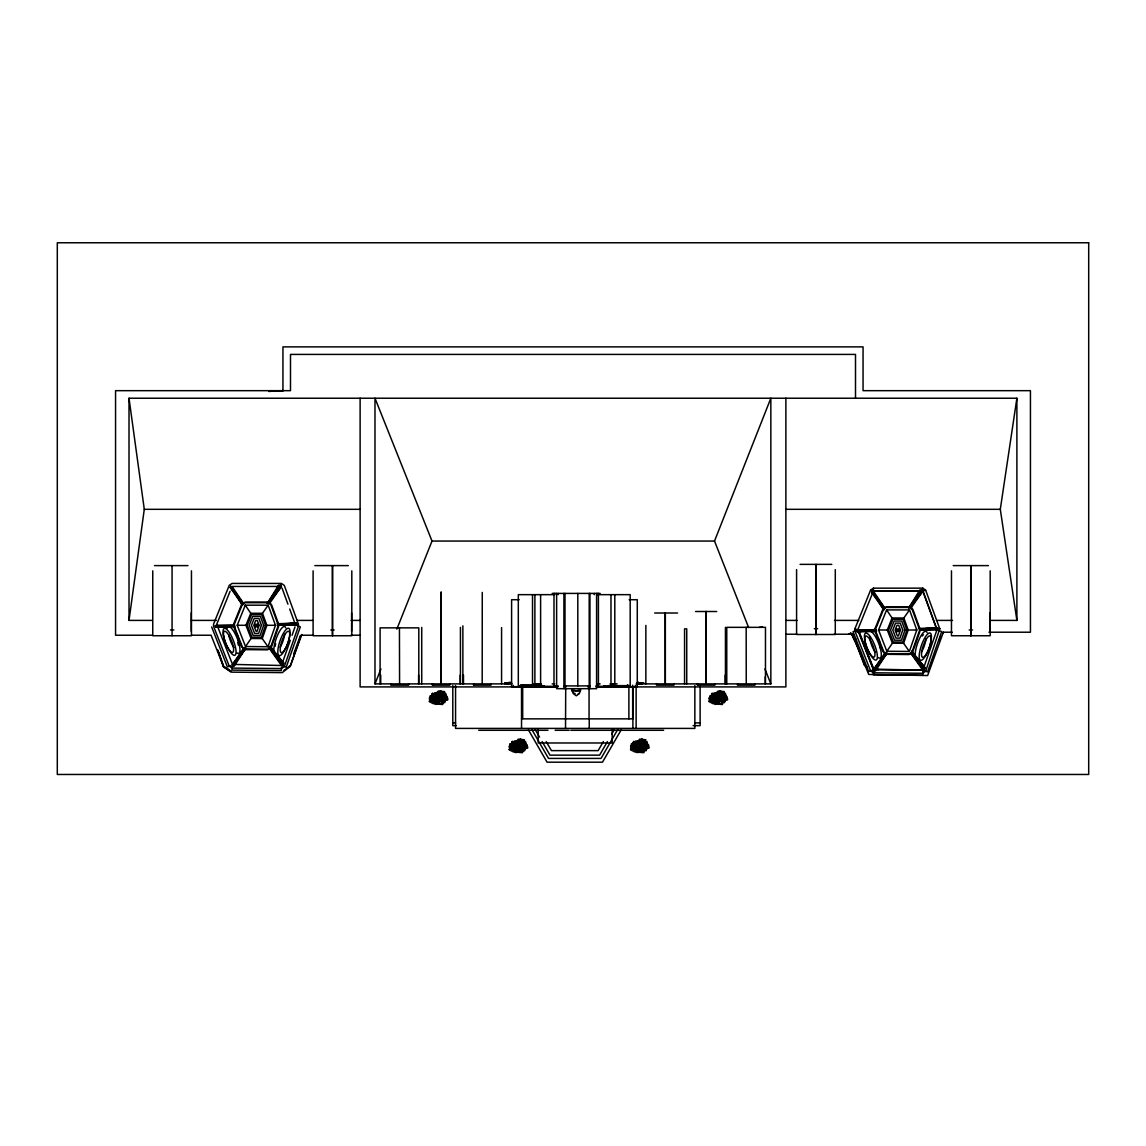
<?xml version="1.0" encoding="UTF-8"?>
<svg xmlns="http://www.w3.org/2000/svg" width="1146" height="1146" viewBox="0 0 1146 1146"><rect width="100%" height="100%" fill="white"/><g stroke="black" fill="none" stroke-linecap="round" stroke-linejoin="round"><path stroke-width="1.5" d="M232.051 666.743L232.022 670.095L281.415 670.568L281.443 667.216M232.509 664.408L232.495 666.342L234.042 666.356L245.831 648.206L232.495 666.342L245.445 647.533L232.509 664.408L217.454 626.16L215.663 626.862L215.276 625.888L217.081 625.186M858.368 631.546L873.41 669.78L873.352 674.808L922.759 675.28L922.802 670.252L910.511 652.747L924.163 670.224L925.023 667.789L911.672 651.043M873.911 672.802L873.854 669.121L858.798 630.859L857.007 631.575L856.621 630.601L858.426 629.899M433.661 697.441L434.42 697.441L433.073 694.949M513.523 745.602L514.282 745.588L512.935 743.109M634.927 745.602L635.672 745.588L634.325 743.109M713.399 697.441L714.159 697.441L712.812 694.949M223.771 666.571L230.933 671.141L223.499 666.499L211.065 635.228L191.396 635.228M720.275 696.224L720.447 693.459M436.368 700.65L436.44 698.831L441.339 696.524L442.771 700.321L437.815 702.742L436.382 698.945L436.755 700.621M516.23 748.811L516.302 746.991L521.201 744.685L522.648 748.481L517.691 750.888L514.626 749.77L515.628 743.811L518.665 744.828L517.663 750.773L516.244 747.092L516.631 748.782M637.62 748.811L637.706 746.991L642.605 744.685L644.038 748.481L639.081 750.888L636.03 749.77L637.033 743.811L640.055 744.828L639.053 750.773L637.649 747.092L638.021 748.782M716.107 700.65L716.178 698.831L716.508 700.621M437.371 695.092L438.546 696.553L437.385 694.032M517.233 743.253L518.407 744.714L517.247 742.178M639.812 744.714L638.651 742.178M717.11 695.092L718.284 696.553L717.138 694.032M435.666 694.247L434.979 700.163L431.727 700.535L432.429 694.619L435.666 694.247L433.675 701.567M515.528 742.393L514.841 748.324L511.603 748.696L512.291 742.78L515.528 742.393L514.554 745.086M636.761 743.883L636.231 748.324L632.993 748.696L633.695 742.78L636.932 742.393M715.405 694.247L714.717 700.163L711.48 700.535L712.167 694.619L715.405 694.247L712.97 701.108M152.189 620.401L129.011 620.401L144.281 509.311L129.011 398.221L1016.889 398.221L1016.889 620.401L990.072 620.401M442.284 697.828L443.115 698.945L442.327 697.026M522.146 745.974L522.977 747.106L522.189 745.187M643.551 745.974L644.381 747.106L643.594 745.187M722.023 697.828L722.868 698.945L722.066 697.026M1016.889 620.401L1000.3 509.311L1016.889 398.221M441.984 701.28L442.456 698.258M521.845 749.441L522.332 746.418M721.736 701.28L722.209 698.258M523.808 743.396L523.493 745.33L523.937 743.296M645.198 743.396L644.897 745.33L645.341 743.296M709.976 695.722L709.188 699.776L712.253 700.65M520.026 743.582L518.594 750.343L521.344 752.478L522.06 749.112M641.416 743.582L639.998 750.343L642.748 752.478L643.465 749.112M444.72 694.605L443.631 697.169M524.582 742.751L524.009 743.854M645.972 742.751L645.413 743.854M724.458 694.605L723.37 697.169M440.795 698.659L441.568 698.444M520.499 746.848L519.51 748.481L520.656 746.82M641.889 746.848L640.915 748.481L642.061 746.82M720.533 698.659L721.321 698.444M431.627 696.338L432.5 693.101L429.535 701.395L431.197 697.957M511.059 746.118L512.377 741.261L509.397 749.556L510.5 747.264M632.449 746.118L633.767 741.261L630.801 749.556L631.904 747.264M710.935 697.957L712.253 693.101L709.274 701.395L710.377 699.103M268.006 646.745L262.262 638.594L266.86 625.329L262.506 613.282L268.178 605.188L275.455 625.272L268.006 646.745L245.516 646.53L237.222 625.258L245.273 605.188L268.178 605.188M909.351 651.458L903.607 643.307L908.205 630.042L903.836 617.995L909.523 609.901L916.8 629.985L909.351 651.458L886.846 651.243L878.567 629.971L886.617 609.901L909.523 609.901M283.234 660.497L290.296 640.313M292.072 635.271L295.009 626.862M923.504 668.261L937.056 629.584M442.714 701.624L444.562 696.424L446.496 697.513L444.648 702.713L442.356 701.553L443.087 701.968M522.576 749.785L524.424 744.585L526.358 745.674L524.51 750.874L521.301 749.283L522.533 749.441M643.98 749.785L645.814 744.585L647.748 745.674L645.914 750.874L642.691 749.283L643.937 749.441M293.691 653.879L300.338 635.6M301.813 634.512L290.411 665.855L283.993 670.338M938.861 640.972L940.665 636.016M943.373 632.22L927.63 675.538L868.725 674.435L852.108 634.225L849.301 633.81M748.582 627.421L714.517 541.055L770.843 398.221L770.843 683.89L636.188 683.89M511.904 683.89L374.986 683.89L380.945 668.949M396.86 629.082L432.013 541.055L374.986 398.221L374.986 683.89M245.516 646.53L251.074 638.48L245.932 625.301L250.759 613.282L245.273 605.188M886.846 651.243L892.405 643.192L887.276 630.014L892.089 617.995L886.617 609.901M243.726 603.899L230.718 586.394L230.274 587.497L242.608 605.303L230.718 586.394L232.509 587.11M230.102 591.293L216.365 625.186L234.83 625.272L215.276 625.888L233.985 625.988L215.663 626.862L235.159 626.862M854.916 628.753L870.616 590.032L873.41 588.156L922.802 588.156L925.639 590.133L939.777 628.853L925.653 671.255L922.774 673.275L873.381 672.802L870.602 670.883L854.902 631.002L854.916 628.753L857.709 629.885L876.16 629.985M873.41 588.156L873.41 591.164L885.127 608.569L872.063 591.107L883.953 610.016L871.619 592.196L872.063 591.107L873.854 591.823M438.66 702.598L438.975 701.868M518.522 750.759L518.837 750.028M639.912 750.759L640.242 750.028M718.399 702.598L718.714 701.868M436.784 694.361L438.302 691.052L444.591 691.611L443.058 694.92L439.921 694.634M516.645 742.508L518.178 739.199L524.453 739.772L522.92 743.081L519.783 742.794M638.036 742.508L639.568 739.199L645.857 739.772L644.324 743.081L641.187 742.794M716.522 694.361L718.055 691.052L724.329 691.611L722.811 694.92L719.659 694.634M603.369 741.591L598.14 750.63L551.427 750.63L546.212 741.591M607.423 741.591L599.587 755.157L549.98 755.157L542.144 741.591M611.778 734.042L614.385 729.529M617.837 729.329L601.048 758.423L548.533 758.423L531.73 729.329M621.204 729.801L602.495 762.19L547.072 762.19L528.378 729.801M436.311 700.292L436.139 701.495M516.173 748.453L516.001 749.656M637.577 748.453L637.391 749.656M716.064 700.292L715.878 701.495M268.766 602.667L280.999 585.191L267.347 603.312L278.521 585.191L280.999 585.191L280.999 587.11L268.766 602.825M910.11 607.38L922.344 589.904L908.692 608.025L919.851 589.904L922.344 589.904L922.344 591.823L910.11 607.523M913.348 602.409L916.141 597.868M917.989 594.846L919.851 591.823L908.692 608.025M442.857 703.071L444.19 700.922L443.817 696.496M522.719 751.217L524.051 749.069L523.679 744.656L520.9 744.943L521.358 749.355L524.137 749.083L520.427 746.963M644.124 751.217L645.456 749.069L645.083 744.656L642.304 744.943M722.596 703.071L723.943 700.922L723.556 696.496L720.777 696.782M236.778 660.239L239.5 656.042M881.747 659.365L883.566 656.572M886.273 654.309L875.372 671.069L873.839 671.055L886.789 652.232L873.854 669.121L924.163 670.224L911.729 652.518L925.023 667.789L923.189 667.144M521.43 746.59L520.528 747.35M642.834 746.59L641.918 747.35M232.065 665.067L244.026 647.691M936.468 627.965L922.917 590.849L873.51 590.849L857.709 629.885L853.025 631.733L868.725 671.628L873.41 669.78L885.371 652.403M267.347 603.312L274.453 593.012M269.296 603.856L281.458 586.451M910.64 608.569L922.802 591.164L925.639 590.133M433.102 694.805L434.477 692.843L437.514 693.76M512.276 743.94L514.339 741.004L517.376 741.92M633.681 743.94L635.744 741.004L638.78 741.92M712.855 694.805L714.23 692.843L717.267 693.76M245.831 648.206L234.056 664.436L282.818 665.525L283.678 663.076L270.327 646.33M878.337 665.081L886.202 654.266L873.839 671.055M441.052 696.224L443.803 692.943L446.496 695.794M520.914 744.384L523.679 741.104L526.358 743.955M642.319 744.384L644.152 742.193M724.401 697.986L726.249 695.794L723.556 692.943M433.073 698.043L434.749 696.41L439.047 702.226L437.385 703.845M512.935 746.189L514.611 744.571L518.909 750.372L517.247 752.005L514.654 748.524M634.34 746.189L636.001 744.571L640.313 750.372L638.637 752.005L636.059 748.524M712.812 698.043L714.488 696.41L718.786 702.226L717.124 703.845L715.405 701.524M710.176 698.358L712.755 696.653M437.586 692.915L440.795 690.794L443.688 695.823L441.554 697.241M517.462 741.061L520.656 738.941L523.55 743.983L521.416 745.401M638.852 741.061L642.061 738.941L644.954 743.983L642.82 745.401M717.339 692.915L720.533 690.794L723.441 695.823L721.307 697.241M579.117 691.582L580.549 690.565L579.246 693.574L576.266 695.808L573.272 693.574L571.969 690.565L573.415 691.582M577.656 694.404L578.759 693.76M430.423 698.358L431.827 697.556L429.65 698.301M434.062 698.731L429.191 701.51L433.36 703.744L435.795 702.355M510.299 746.519L511.689 745.717L509.512 746.447M513.924 746.877L509.053 749.67L513.222 751.905L516.875 749.813M713.8 698.731L708.93 701.51L713.099 703.744L716.751 701.667M631.69 746.519L633.093 745.717L630.916 746.447M635.314 746.877L630.443 749.67L634.626 751.905L638.279 749.813M709.388 698.301L711.566 697.556M578.372 690.35L575.263 690.966L571.782 689.835M848.47 634.225L850.389 633.28L850.389 634.225L851.55 634.225M851.879 634.898L853.455 634.11M851.936 635.013L853.512 634.225M854.4 639.984L855.976 639.21M435.924 693.287L431.125 695.536L433.174 699.046L436.382 697.556M515.786 741.448L510.987 743.682L513.05 747.206M715.663 693.287L710.864 695.536L712.927 699.046L716.121 697.556M637.176 741.448L632.391 743.682L634.44 747.206M438.316 693.459L440.336 692.571L441.511 695.035M518.178 741.62L520.198 740.717M718.055 693.459L720.075 692.571M639.583 741.62L641.588 740.717M441.067 701.223L444.204 699.848L444.892 701.524L441.74 702.899M517.877 750.874L514.712 752.263L513.795 750.028M519.353 750.071L524.08 748.009L524.753 749.67L521.616 751.06M720.805 701.223L723.957 699.848L724.644 701.524M640.743 750.071L645.47 748.009L646.158 749.67L643.006 751.06M639.267 750.874L636.116 752.263L635.199 750.028M429.292 698.014L430.352 697.914M509.153 746.175L510.214 746.075M709.03 698.014L710.09 697.914M630.558 746.175L631.604 746.075M580.736 689.835L577.255 690.966L574.146 690.35M433.46 694.519L436.97 693.101M513.322 742.68L516.832 741.261M713.199 694.519L716.708 693.101M634.726 742.68L638.236 741.261M230.504 665.683L227.381 666.915L211.695 627.02M444.705 700.922L447.9 699.676L447.212 696.567M524.567 749.083L527.762 747.837L527.074 744.714M724.444 700.922L727.653 699.676L726.965 696.567M645.957 749.083L649.166 747.837L648.478 744.714M278.277 624.642L296.714 624.527L277.404 625.243L296.714 624.527L296.169 623.052L277.131 623.753M935.709 628.423L937.514 627.764L938.058 629.24L936.239 629.899L935.709 628.423L932.242 628.552M919.608 629.355L938.058 629.24L920.496 629.885L936.941 629.885L939.691 628.624M922.802 588.156L922.802 591.164L936.941 629.885L939.792 628.853M712.64 701.08L713.414 701.567M512.763 749.226L516.488 750.243M634.168 749.226L637.892 750.243M435.724 704.418L439.076 703.859M715.462 704.418L718.829 703.859M515.585 752.578L518.952 752.02M636.99 752.578L640.342 752.02M441.497 701.194L444.276 700.922L440.565 698.802M721.235 701.194L724.014 700.922L720.304 698.802M642.763 749.355L645.542 749.083L641.832 746.963M443.301 697.012L444.92 696.868M723.04 697.012L724.659 696.868M442.743 694.705L441.081 694.576M274.023 391.33L282.947 390.671L282.947 346.88L863.053 346.88L863.053 390.671L1030.44 390.671L1030.44 632.22L988.969 632.22M282.274 623.968L296.169 623.052L287.431 623.968M925.352 628.552L937.514 627.764L918.476 628.466M876.489 631.575L857.007 631.575L875.358 630.773M215.663 626.862L233.397 626.275M857.007 631.575L876.518 630.93M876.16 630.042L856.621 630.601L875.315 630.701M266.86 625.329L275.455 625.272M908.205 630.042L916.8 629.985M144.281 509.311L360.245 509.311M786.285 509.311L1000.3 509.311M432.013 541.055L714.517 541.055M800.094 564.362L831.795 564.362M154.495 565.608L187.958 565.608M314.849 565.608L348.312 565.608M953.228 565.608L988.425 565.608M277.934 586.451L232.065 586.451L243.783 603.856M919.278 591.164L873.41 591.164L870.616 590.032M552.186 593.413L600.132 593.413M553.174 594.659L518.307 594.659L518.307 685.652L541.213 685.652M599.243 594.659L630.185 594.659L630.185 685.652L610.589 685.652L610.589 686.655M519.195 599.716L511.603 599.716L511.603 686.655L558.073 686.655M629.14 599.716L637.276 599.716L637.276 686.655L596.45 686.655M695.536 611.506L716.708 611.506M654.653 613.01L677.573 613.01M250.759 613.282L262.506 613.282M892.089 617.995L903.836 617.995M191.396 620.401L216.35 620.401M296.771 620.401L312.557 620.401M351.134 620.401L359.901 620.401M786.299 620.401L797.029 620.401M834.56 620.401L858.769 620.401M936.44 620.401L952.527 620.401M762.591 627.091L759.44 627.335M814.29 628.696L817.671 628.696M170.453 629.956L173.834 629.956M330.807 629.956L334.188 629.956M969.187 629.956L972.567 629.956M952.269 632.22L943 632.22L943 633.251M786.242 634.225L796.914 634.225M834.245 634.225L852.108 634.225L853.526 638.222M152.59 635.228L115.56 635.228L115.56 390.671L290.497 390.671L290.497 354.415L855.503 354.415L855.503 398.221M313.589 635.228L301.083 635.228L290.139 666.399L282.303 672.616L231.678 672.143L223.499 666.499M350.862 635.228L359.758 635.228M504.77 682.887L509.168 682.887M636.603 682.887L643.894 682.887M541.256 683.89L532.518 683.89L532.518 594.659M552.186 683.89L554.764 683.89M597.567 683.89L600.132 683.89M610.073 683.89L617.121 683.89M540.84 684.893L520.714 684.893L520.714 686.655M473.699 685.15L473.699 683.89L473.57 685.15L490.946 685.15L490.946 683.89M558.059 685.91L553.991 685.91L553.991 593.413M563.918 685.91L589.961 685.91M596.02 685.91L598.413 685.91L598.413 593.413M558.116 686.411L540.611 686.411L540.611 594.659M597.023 686.411L610.976 686.411L610.976 594.659M556.956 686.912L360.116 686.912L360.116 398.221M596.178 686.912L785.884 686.912L785.884 398.221M521.53 718.857L632.893 718.857M452.799 722.882L455.564 722.882M694.848 722.882L700.12 722.882M456.208 725.647L452.799 725.647L452.799 685.537M693.044 725.647L700.12 725.647L700.12 685.537M478.742 730.289L547.946 730.289M555.165 730.289L569.147 730.289M570.78 730.289L610.331 730.289M610.947 730.289L663.62 730.289M237.222 625.258L245.932 625.301M878.567 629.971L887.276 630.014M892.405 643.192L903.607 643.307M251.074 638.48L262.262 638.594M878.81 669.522L873.51 669.465L858.64 631.661M912.331 669.837L922.917 669.937M873.41 669.78L922.802 670.252L927.544 671.914L941.683 631.546L936.941 629.885M719.33 693.187L721.006 694.19M439.591 693.187L441.253 694.19L439.649 693.359M640.843 741.347L642.519 742.35M519.453 741.347L521.115 742.35M722.338 701.596L722.84 701.968M720.576 699.49L721.794 699.762L720.906 699.261M440.838 699.49L442.055 699.762L441.167 699.261M520.699 747.65L521.917 747.908M723.198 699.275L726.507 700.034L725.375 693.215M443.459 699.275L446.754 700.034L445.622 693.215L442.327 692.456L443.173 697.57M644.353 750.129L643.622 749.713M522.963 750.129L522.218 749.713M634.039 748.61L634.812 748.811M433.303 696.596L430.237 695.722L429.435 699.776L432.5 700.65M641.688 744.141L643.293 744.671M520.298 744.141L521.888 744.671M712.01 696.997L711.136 696.711L712.053 697.198M633.523 745.158L632.649 744.857L633.566 745.344M297.186 625.73L300.338 626.848L286.214 667.201L283.048 666.098M232.065 588.213L230.274 587.497L236.334 595.433M712.525 695.823L713.27 696.123M634.053 743.983L634.784 744.284M432.787 695.823L433.517 696.123M512.649 743.983L513.379 744.284M714.259 697.613L713.285 697.226M434.506 697.613L433.546 697.226M574.203 693.158L575.192 693.602M719.029 692.37L719.831 693.258M640.542 740.531L641.359 741.419M439.276 692.37L440.093 693.258M519.138 740.531L519.955 741.419M721.808 695.78L725.862 698.415L723.857 700.091L721.163 698.344M643.336 743.94L647.375 746.562L645.384 748.238L641.33 745.616M521.931 743.94L525.985 746.562L523.98 748.238L521.272 746.49M442.07 695.78L446.123 698.415L444.118 700.091L441.411 698.344M867.121 667.187L864.285 665.21L854.672 638.78M230.532 671.771L223.441 666.814L217.812 650.054L223.842 666.771M645.069 741.104L647.762 743.955M914.522 655.756L925.023 667.789M270.843 648.364L275.513 653.707M277.848 656.386L283.678 663.076L269.425 646.444L282.818 665.525L269.224 647.977M270.728 648.478L274.066 652.661M277.404 656.859L279.624 659.638M871.619 592.196L881.704 605.446M238.354 598.083L242.379 603.383M269.167 648.034L281.458 665.54M240.603 600.547L242.508 603.297M872.063 591.107L883.838 608.583M230.718 586.394L242.494 603.87M713.17 696.009L714.173 697.527M634.683 744.169L635.686 745.688M513.293 744.169L514.296 745.688M433.432 696.009L434.434 697.527M535.182 729.529L539.537 737.064M850.876 632.879L861.219 653.707M298.347 623.911L298.447 626.174L284.308 666.542L281.429 668.562L232.036 668.089L229.257 666.17L213.557 626.289L213.571 624.054L229.272 585.32L232.065 583.443L281.458 583.443L284.294 585.42L298.433 624.14M713.672 701.868L714.588 704.117M433.933 701.868L434.85 704.117M764.955 668.949L770.843 683.89M282.045 588.07L287.947 604.2M289.709 609.042L295.009 623.567M294.894 625.186L294.364 623.711L294.364 625.186M721.278 694.19L721.88 697.14M642.791 742.336L643.407 745.287M521.387 742.336L522.003 745.287M441.525 694.19L442.141 697.14M722.066 692.456L722.911 697.57M646.888 741.376L648.02 748.195M643.594 740.617L644.439 745.731M525.498 741.376L526.616 748.195M522.189 740.617L523.034 745.731M879.24 639.382L880.185 647.891A14.44 4.04 68.5 0 1 878.481 657.747M238.096 636.374L238.855 643.192A14.44 4.04 68.5 0 1 237.136 653.034M990.187 570.866L990.187 635.744L951.467 635.744L951.467 570.866M989.958 612.895L989.958 631.217M835.291 569.619L835.291 634.483L796.585 634.483L796.585 569.619M765.471 683.89L765.471 627.335L726.765 627.335L726.765 683.89M765.256 676.799L765.256 683.89M754.856 683.89L754.856 685.15L737.48 685.15L737.609 683.89M746.175 627.335L746.247 683.89M725.447 627.335L725.447 683.89M725.232 675.051L725.232 683.89M714.832 683.89L714.832 685.15L697.456 685.15L697.456 683.89M706.151 611.506L706.223 683.89M706.079 611.506L706.079 683.89M697.585 683.89L697.585 685.15M694.848 685.537L694.848 728.412L455.564 728.412L455.564 685.537M686.74 683.89L686.74 628.853L684.563 628.853L684.563 683.89M673.948 683.89L673.948 685.15L656.572 685.15L656.572 683.89M665.339 613.01L665.339 683.89M665.196 613.01L665.267 683.89M645.857 625.415L645.857 683.89M642.347 682.887L642.347 683.89M641.731 682.887L641.731 683.89M640.829 682.887L640.829 683.89M639.568 682.887L639.568 683.89M638.451 682.128L638.451 683.89M636.832 682.887L636.832 683.89M636.13 686.339L636.13 728.412M635.357 685.394L635.357 686.655M632.893 686.683L632.893 728.412M632.664 685.236L632.664 718.356M628.882 685.408L628.882 718.857M627.507 684.649L627.507 686.655M625.673 685.652L625.673 686.655M624.169 685.652L624.169 686.655M622.278 685.652L622.278 686.655M620.774 685.652L620.774 686.655M618.883 685.652L618.883 686.655M617.379 685.652L617.379 686.655M615.488 685.652L615.488 686.655M614.8 594.659L614.8 683.89M614.17 683.89L613.984 686.655M612.952 683.89L612.952 685.652M612.107 685.652L612.107 686.655M612.165 729.687L612.179 742.98L538.205 742.98L538.205 729.415M611.778 683.89L611.635 685.652M609.457 685.394L609.457 686.411M608.712 685.652L608.712 686.655M607.194 685.652L607.194 686.655M605.317 685.652L605.317 686.655M603.799 685.652L603.799 686.655M597.567 593.413L597.567 594.659M596.593 593.413L596.593 688.674L556.627 688.674L556.627 593.413M594.215 593.413L594.215 594.659M589.961 593.413L589.961 688.674M589.202 593.413L589.202 685.91M589.245 718.857L589.245 728.412M589.058 688.932L589.058 718.857M588.399 685.91L588.399 688.674M577.799 593.413L577.799 685.91M565.594 685.91L565.594 688.674M565.709 688.932L565.522 728.412M564.992 593.413L564.992 685.91M563.918 593.413L563.918 688.674M558.116 593.413L558.116 594.659M554.764 593.413L554.764 594.659M543.992 685.652L543.992 686.655M542.473 685.652L542.473 686.655M541.986 685.394L541.986 686.411M540.84 685.652L540.84 686.655M539.336 685.652L539.336 686.655M538.061 683.89L538.061 685.652M537.646 683.89L537.703 686.655M536.199 685.652L536.199 686.655M535.812 683.89L535.812 685.652M534.881 594.659L534.881 683.89M534.566 685.652L534.566 686.655M533.048 685.652L533.048 686.655M531.415 685.652L531.415 686.655M529.91 685.652L529.91 686.655M528.277 685.652L528.277 686.655M526.773 685.652L526.773 686.655M525.14 685.652L525.14 686.655M523.622 685.652L523.622 686.655M522.676 685.236L522.676 718.356M521.53 686.683L521.53 728.412M513.322 685.394L513.322 686.655M511.403 683.89L511.403 682.386L508.896 682.386L508.896 683.89L509.01 682.629M507.95 682.887L507.95 683.89M507.735 682.887L507.735 683.89M507.334 682.887L507.334 683.89M506.618 682.887L506.618 683.89M504.999 682.887L504.999 683.89M501.576 627.593L501.576 683.89M482.265 592.41L482.194 683.89M463.471 675.094L463.471 683.89M462.869 625.831L462.869 683.89M460.434 627.435L460.434 683.89M460.219 675.066L460.219 683.89M449.805 683.89L449.805 685.15L432.443 685.15L432.443 683.89M441.196 592.153L441.138 683.89M441.067 592.153L441.067 683.89M432.558 683.89L432.558 685.15M421.728 627.435L421.728 683.89M418.806 683.89L418.806 627.85L380.1 627.85L380.1 683.89M418.591 675.066L418.591 683.89M408.606 683.89L408.606 685.15L390.815 685.15L390.815 683.89M399.438 627.85L399.582 683.89M380.716 675.066L380.716 683.89M351.808 570.866L351.808 635.744L313.102 635.744L313.102 570.866M351.593 612.895L351.593 631.217M191.454 570.866L191.454 635.744L152.747 635.744L152.747 570.866M191.239 612.895L191.239 631.217M172.072 565.608L172.072 635.744M129.011 398.221L129.011 620.401M284.638 634.153A11.317 3.166 -70.7 0 1 280.226 647.189M275.255 646.186A11.317 3.166 -70.7 0 1 275.656 643.68M274.152 652.489A14.44 4.04 -70.7 0 1 278.02 634.196A14.44 4.04 -70.7 0 1 285.741 627.865M233.856 647.533A11.317 3.166 68.5 0 1 228.684 634.784M237.695 642.476A11.317 3.166 68.5 0 1 238.282 645.055M229.83 626.805A14.44 4.04 68.5 0 1 238.855 643.192M227.109 628.337A14.44 4.04 68.5 0 1 227.639 626.934M925.982 638.866A11.317 3.166 -70.7 0 1 921.57 651.902M922.244 636.001A11.317 3.166 -70.7 0 1 923.432 634.741M915.482 657.188A14.44 4.04 -70.7 0 1 919.364 638.909A14.44 4.04 -70.7 0 1 927.085 632.563M875.2 652.246A11.317 3.166 68.5 0 1 869.757 637.276M871.175 631.518A14.44 4.04 68.5 0 1 880.185 647.891M518.006 751.848A5.186 5.186 0 0 1 515.413 751.16M515.413 742.193A5.186 5.186 0 0 1 518.006 741.491M518.006 752.005A5.343 5.343 0 0 1 515.328 751.303M515.328 742.049A5.343 5.343 0 0 1 518.006 741.333M639.396 751.79A5.128 5.128 0 0 1 636.832 751.103M636.832 742.236A5.128 5.128 0 0 1 639.396 741.548M639.396 752.005A5.343 5.343 0 0 1 636.732 751.303M636.732 742.049A5.343 5.343 0 0 1 639.396 741.333M439.477 703.515A5.171 5.171 0 0 1 435.552 702.985M435.552 694.046A5.171 5.171 0 0 1 436.798 693.531M439.52 703.673A5.343 5.343 0 0 1 435.466 703.143M435.466 693.889A5.343 5.343 0 0 1 436.755 693.359M719.201 703.458A5.128 5.128 0 0 1 715.319 702.956M715.319 694.075A5.128 5.128 0 0 1 716.551 693.574M719.258 703.673A5.343 5.343 0 0 1 715.204 703.143M715.204 693.889A5.343 5.343 0 0 1 716.494 693.359M233.741 623.782L233.727 626.762L241.72 647.075L245.43 649.624L267.562 649.825L271.401 647.132L278.578 626.647L278.564 623.911L271.53 604.673L267.749 602.037L245.273 602.037L241.548 604.544L233.741 623.782M875.086 628.495L875.071 631.475L883.065 651.773L886.775 654.323L908.907 654.538L912.746 651.845L919.923 631.36L919.894 628.624L912.875 609.385L909.093 606.75L886.617 606.75L882.878 609.257L875.086 628.495M436.382 700.822L435.895 703.973L442.671 704.489L443.158 701.338L436.382 700.822M516.244 748.983L515.757 752.134L522.533 752.65L523.02 749.498L516.244 748.983M637.649 748.983L637.147 752.134L643.923 752.65L644.424 749.498L637.649 748.983M716.121 700.822L715.634 703.973L722.41 704.489L722.897 701.338L716.121 700.822M435.767 695.651L434.764 701.61L437.801 702.627L438.803 696.668L435.767 695.651M715.519 695.651L714.502 701.61L717.539 702.627L718.542 696.668L715.519 695.651M510.099 743.869L509.297 747.923L512.362 748.811L513.164 744.757L510.099 743.869M631.489 743.869L630.701 747.923L633.767 748.811L634.555 744.757L631.489 743.869M440.15 695.436L438.732 702.183L441.482 704.332L442.915 697.57L440.15 695.436M719.903 695.436L718.47 702.183L721.221 704.332L722.653 697.57L719.903 695.436M259.125 625.387L257.091 631.26L256.074 631.245L253.767 625.344L255.687 620.573L257.392 620.573L259.125 625.387M261.417 625.372L258.624 633.423L254.584 633.394L251.447 625.329L254.226 618.41L258.896 618.41L261.417 625.372M263.637 625.358L260.099 635.529L253.151 635.457L249.198 625.315L252.808 616.333L260.371 616.333L263.637 625.358M265.557 625.344L261.388 637.348L251.919 637.262L247.264 625.301L251.59 614.514L261.632 614.514L265.557 625.344M900.47 630.099L898.435 635.958L897.404 635.958L895.112 630.056L897.017 625.286L898.736 625.286L900.47 630.099M902.762 630.085L899.968 638.136L895.928 638.093L892.791 630.042L895.556 623.123L900.24 623.123L902.762 630.085M904.982 630.071L901.444 640.242L894.496 640.17L890.542 630.028L894.152 621.032L901.701 621.032L904.982 630.071M906.887 630.056L902.733 642.061L893.264 641.975L888.594 630.014L892.935 619.227L902.976 619.227L906.887 630.056M278.335 625.272L269.969 649.166L243.181 648.908L233.884 625.272L243.024 602.724L270.084 602.724L278.335 625.272M919.679 629.985L911.314 653.879L884.526 653.621L875.215 629.985L884.368 607.437L911.428 607.437L919.679 629.985M724.301 696.424L722.453 701.624L724.387 702.713L726.235 697.513L724.301 696.424M436.97 692.385L434.377 694.748L439.935 698.014L442.542 695.651L436.97 692.385M516.846 740.545L514.239 742.909L519.797 746.175L522.404 743.797L516.846 740.545M638.236 740.545L635.643 742.909L641.201 746.175L643.794 743.797L638.236 740.545M716.723 692.385L714.116 694.748L719.688 698.014L722.281 695.651L716.723 692.385M721.078 696.524L716.135 698.945L717.568 702.742L722.524 700.321L721.078 696.524M439.348 693.23L435.652 693.774L436.483 699.662L440.193 699.117L439.348 693.23M719.101 693.23L715.39 693.774L716.236 699.662L719.932 699.117L719.101 693.23M519.21 741.39L515.514 741.935L516.345 747.822L520.055 747.278L519.21 741.39M640.614 741.39L636.904 741.935L637.749 747.822L641.459 747.278L640.614 741.39M282.947 390.671L268.809 391.373L282.947 390.671M1088.7 242.766L57.3 242.766L57.3 774.467L1088.7 774.467L1088.7 242.766M257.922 624.326L254.899 624.326L254.899 626.848L257.922 626.848L257.922 624.326M257.019 624.985L255.759 624.985L255.759 626.246L257.019 626.246L257.019 624.985M899.266 629.039L896.244 629.039L896.244 631.546L899.266 631.546L899.266 629.039M898.364 629.698L897.103 629.698L897.103 630.959L898.364 630.959L898.364 629.698M714.545 700.163L709.861 697.327L710.176 700.206L714.86 703.042L714.545 700.163M636.059 748.324L631.374 745.487L631.69 748.367L636.388 751.203L636.059 748.324M434.807 700.163L430.108 697.327L430.438 700.206L435.122 703.042L434.807 700.163M514.669 748.324L509.97 745.487L510.299 748.367L514.984 751.203L514.669 748.324M290.139 666.399L289.566 665.654L290.139 666.399M970.948 635.744L970.948 565.608L970.805 635.744M815.981 634.483L816.052 564.362L815.909 634.483M332.569 635.744L332.498 565.608L332.426 635.744M223.427 635.314A14.44 4.04 68.5 0 0 234.472 655.369A14.44 4.04 68.5 0 0 230.761 634.898A14.44 4.04 68.5 0 0 223.427 635.314M223.742 636.732A11.317 3.166 68.5 0 0 232.394 652.446A11.317 3.166 68.5 0 0 229.501 636.402A11.317 3.166 68.5 0 0 223.742 636.732M285.239 648.951A11.317 3.166 -70.7 0 0 288.95 631.389A11.317 3.166 -70.7 0 0 280.67 645.442A11.317 3.166 -70.7 0 0 285.239 648.951M284.308 650.885A14.44 4.04 -70.7 0 0 289.05 628.481A14.44 4.04 -70.7 0 0 278.478 646.401A14.44 4.04 -70.7 0 0 284.308 650.885M864.772 640.027A14.44 4.04 68.5 0 0 875.816 660.082A14.44 4.04 68.5 0 0 872.106 639.611A14.44 4.04 68.5 0 0 864.772 640.027M865.087 641.445A11.317 3.166 68.5 0 0 873.739 657.159A11.317 3.166 68.5 0 0 870.831 641.115A11.317 3.166 68.5 0 0 865.087 641.445M925.653 655.598A14.44 4.04 -70.7 0 0 930.394 633.194A14.44 4.04 -70.7 0 0 919.823 651.114A14.44 4.04 -70.7 0 0 925.653 655.598M926.584 653.664A11.317 3.166 -70.7 0 0 930.294 636.102A11.317 3.166 -70.7 0 0 922.014 650.14A11.317 3.166 -70.7 0 0 926.584 653.664"/></g></svg>
